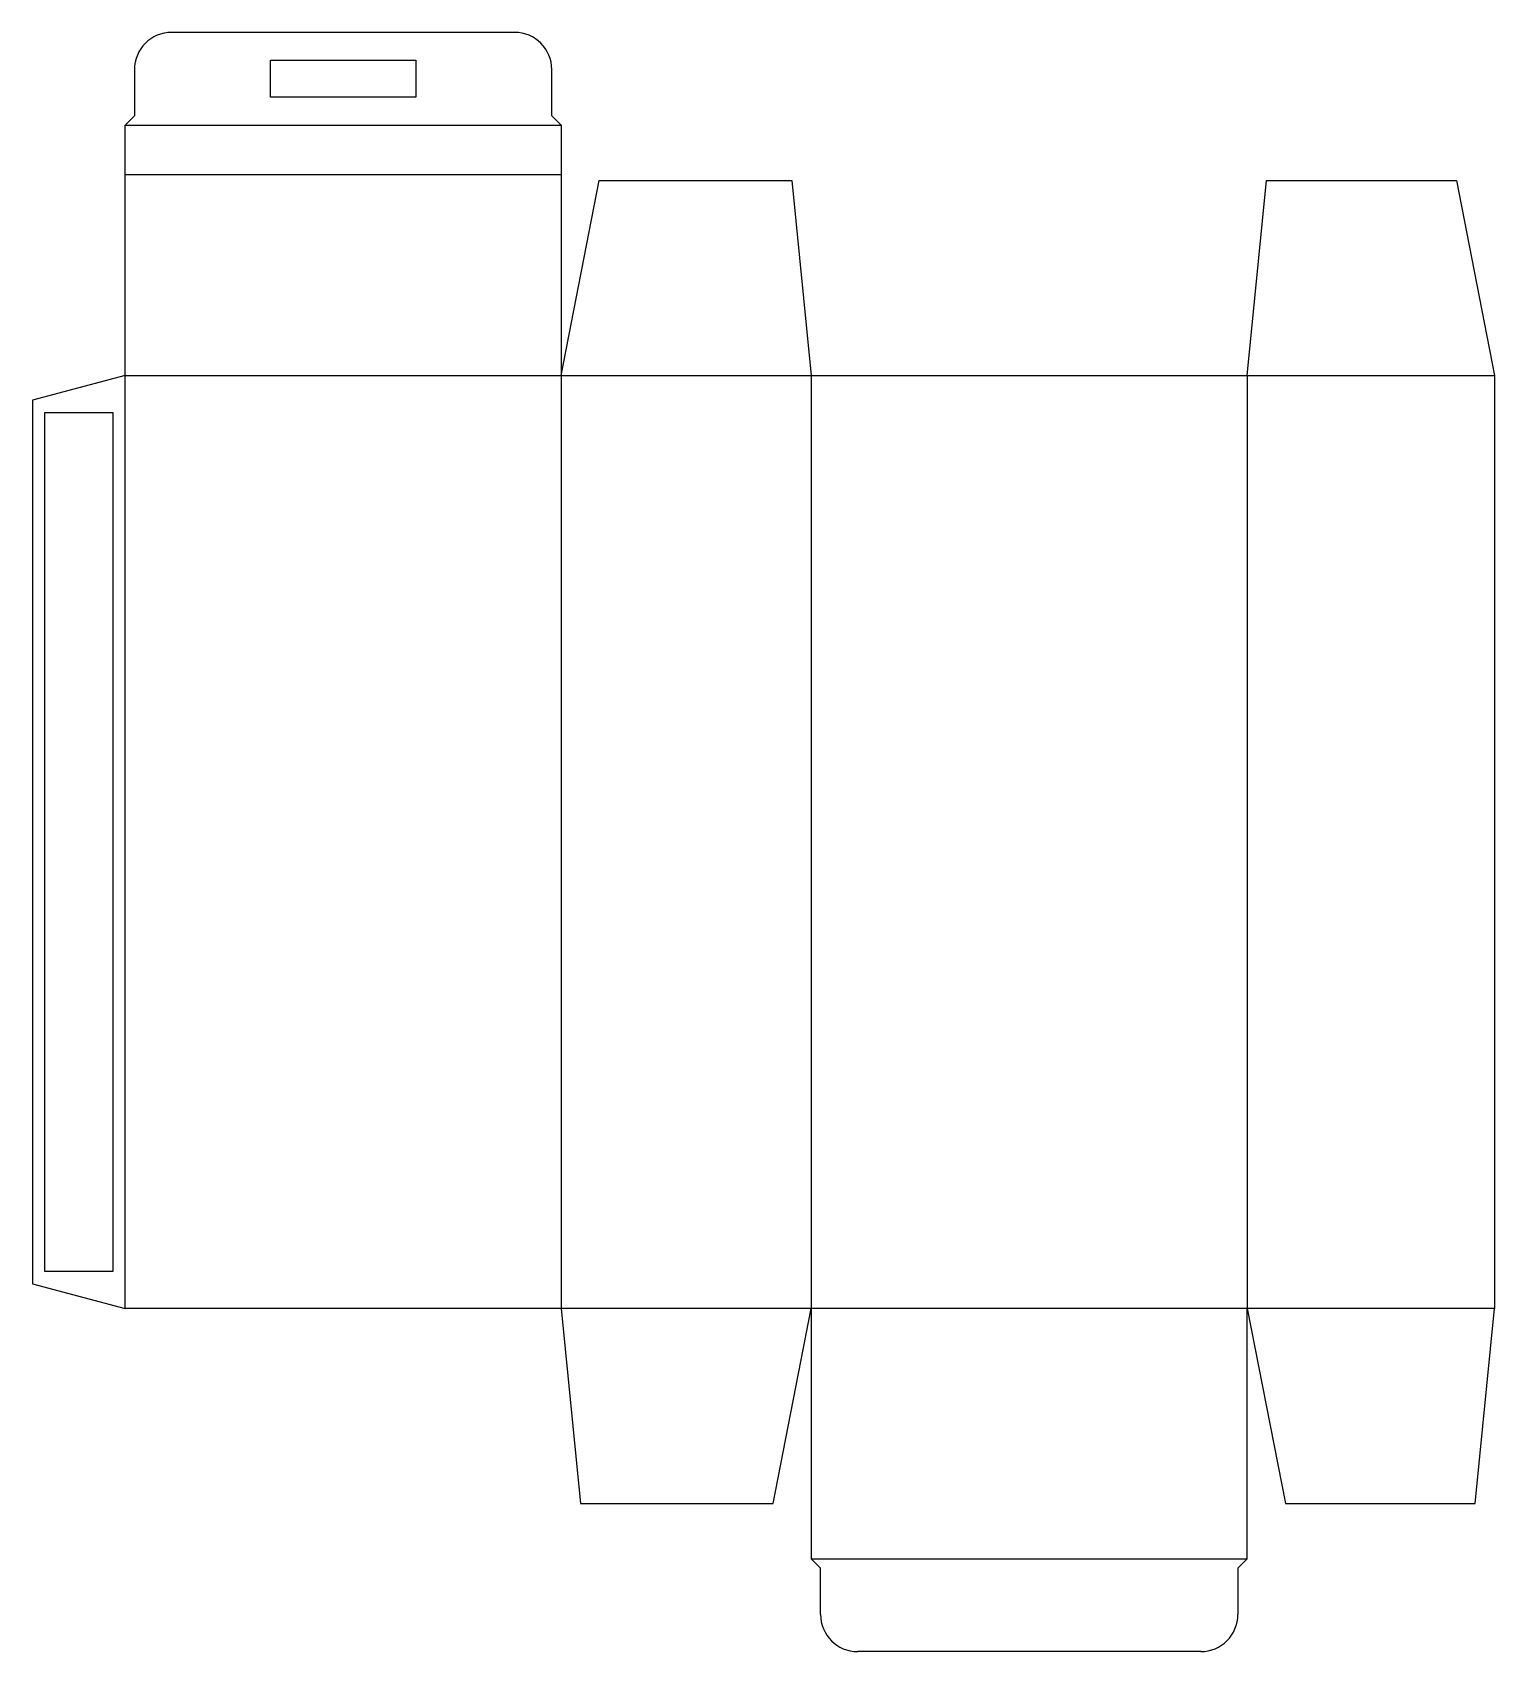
# Model space of a CAD drawing. Header units: millimetres. Extents: x 0 to 236, y 0 to 262.
import ezdxf

# ---------------------------------------------------------------- set-up
doc = ezdxf.new("R2010")
doc.units = ezdxf.units.MM
for name, color, linetype in [('CREASE', 5, 'CONTINUOUS'), ('CUT', 1, 'CONTINUOUS'), ('GLUE', 2, 'CONTINUOUS'), ('PERF', 3, 'CONTINUOUS')]:
    doc.layers.add(name, color=color, linetype=linetype)

msp = doc.modelspace()

# ---------------------------------------------------------------- linework, layer by layer
at = {"layer": 'CREASE'}
for p, q in [((15, 246.8), (85.45, 246.8)), ((15, 55.45), (15, 206.35)), ((15, 206.35), (85.45, 206.35)), ((85.45, 206.35), (85.45, 55.45)), ((85.45, 206.35), (125.9, 206.35)), ((125.9, 206.35), (125.9, 55.45)), ((196.35, 206.35), (196.35, 55.45)), ((196.35, 206.35), (236.35, 206.35)), ((125.9, 55.45), (85.45, 55.45)), ((196.35, 55.45), (125.9, 55.45)), ((236.35, 55.45), (196.35, 55.45)), ((125.9, 15), (196.35, 15))]:
    msp.add_line(p, q, dxfattribs=at)
at = {"layer": 'CUT'}
for p, q in [((77.95, 261.8), (22.5, 261.8)), ((16.5, 255.8), (16.5, 248.3)), ((83.95, 248.3), (83.95, 255.8)), ((16.5, 248.3), (15, 246.8)), ((15, 206.35), (15, 246.8)), ((85.45, 246.8), (83.95, 248.3)), ((85.45, 246.8), (85.45, 206.35)), ((85.45, 206.35), (91.625, 237.85)), ((91.625, 237.85), (122.75, 237.85)), ((122.75, 237.85), (125.9, 206.35)), ((196.35, 206.35), (199.5, 237.85)), ((199.5, 237.85), (230.175, 237.85)), ((230.175, 237.85), (236.35, 206.35)), ((15, 206.35), (0, 202.331)), ((125.9, 206.35), (196.35, 206.35)), ((236.35, 206.35), (236.35, 55.45)), ((0, 202.331), (0, 59.469)), ((0, 59.469), (15, 55.45)), ((85.45, 55.45), (15, 55.45)), ((85.45, 55.45), (88.6, 23.95)), ((119.725, 23.95), (125.9, 55.45)), ((125.9, 55.45), (125.9, 15)), ((196.35, 15), (196.35, 55.45)), ((196.35, 55.45), (202.525, 23.95)), ((233.2, 23.95), (236.35, 55.45)), ((88.6, 23.95), (119.725, 23.95)), ((202.525, 23.95), (233.2, 23.95)), ((127.4, 13.5), (125.9, 15)), ((127.4, 6), (127.4, 13.5)), ((196.35, 15), (194.85, 13.5)), ((194.85, 13.5), (194.85, 6)), ((188.85, 0), (133.4, 0))]:
    msp.add_line(p, q, dxfattribs=at)
for centre, start, end in [((22.5, 255.8), 90, 180), ((77.95, 255.8), 0, 90), ((133.4, 6), 180, 270), ((188.85, 6), 270, 0)]:
    msp.add_arc(centre, 6, start, end, dxfattribs=at)
at = {"layer": 'GLUE'}
for p, q in [((38.483, 257.3), (61.967, 257.3)), ((38.483, 251.3), (38.483, 257.3)), ((61.967, 257.3), (61.967, 251.3)), ((61.967, 251.3), (38.483, 251.3)), ((2, 200.331), (13, 200.331)), ((2, 61.469), (2, 200.331)), ((13, 200.331), (13, 61.469)), ((13, 61.469), (2, 61.469))]:
    msp.add_line(p, q, dxfattribs=at)
at = {"layer": 'PERF'}
msp.add_line((15, 238.8), (85.45, 238.8), dxfattribs=at)

doc.saveas('drawing.dxf')
